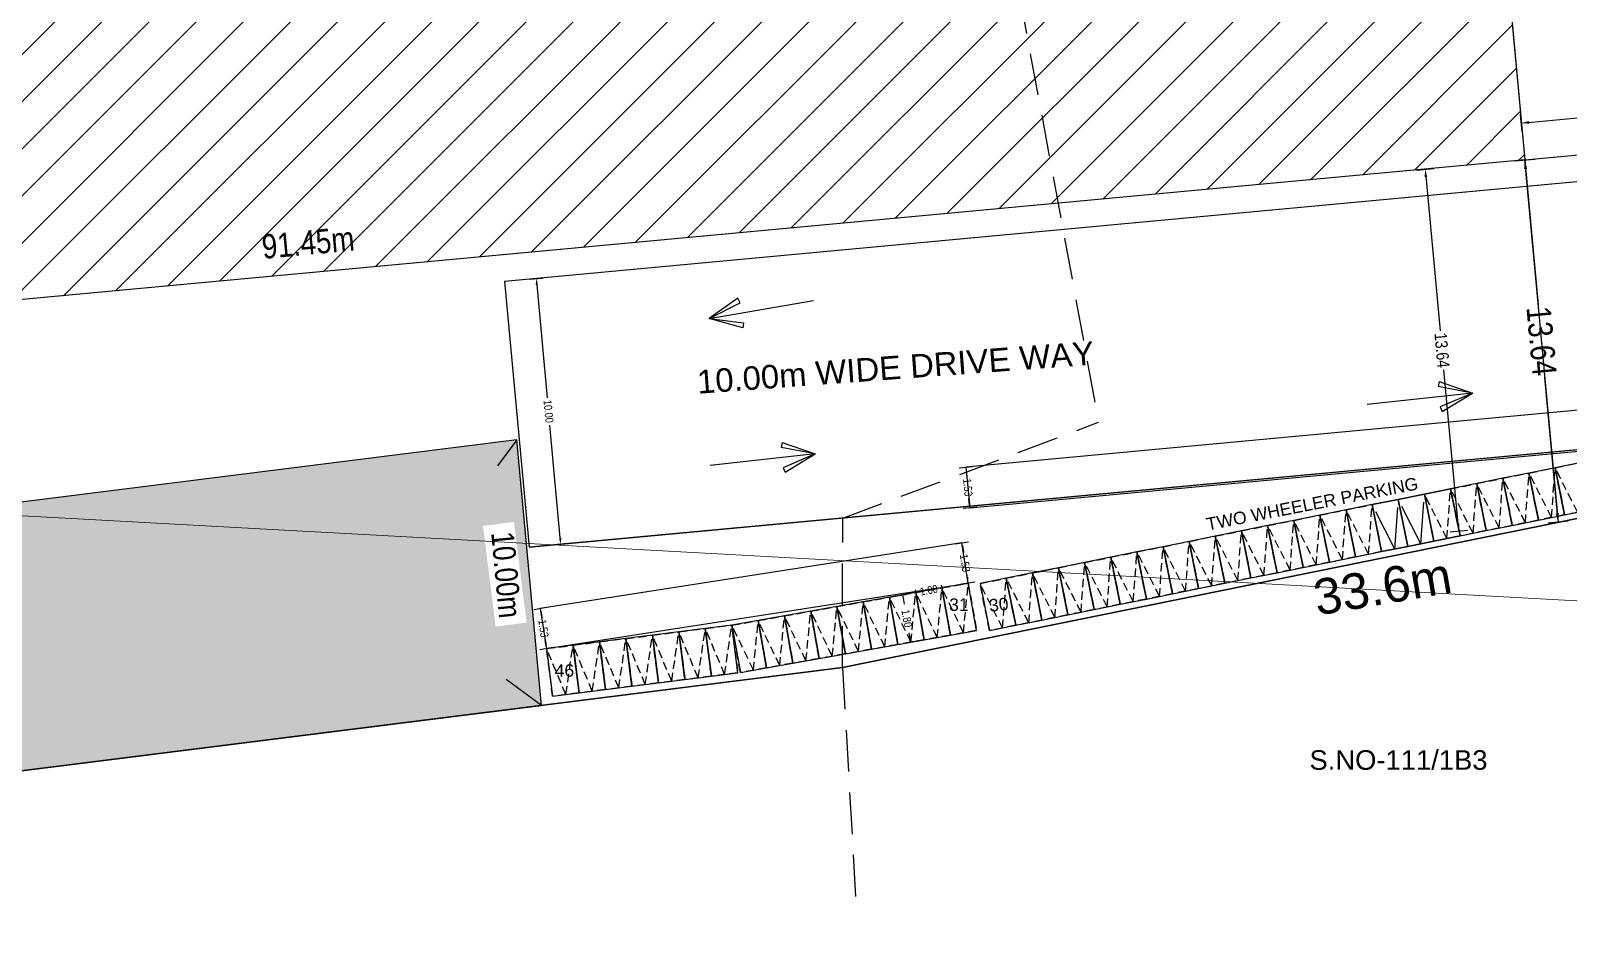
# Model space of a CAD drawing. Header units: metres. Extents: x 3177 to 3482, y -851 to -750.
# Drawn here: x 3314.6 to 3372.3, y -817.5 to -783.7 of the extents above; entities that cross this region are included whole.
import ezdxf

# ---------------------------------------------------------------- set-up
doc = ezdxf.new("R2010")
doc.units = ezdxf.units.M
doc.header["$LTSCALE"] = 1.25
doc.header["$MEASUREMENT"] = 0
for name, pattern in [('AUDIT_I_220520063047-5', [0]), ('CENTER', [2, 1.25, -0.25, 0.25, -0.25]), ('HIDDEN', [0.375, 0.25, -0.125])]:
    doc.linetypes.add(name, pattern=pattern)
doc.layers.get('Defpoints').update_dxf_attribs({"linetype": 'AUDIT_I_220520063047-5'})
doc.layers.add('AS_AT_SITE', color=7, linetype='Continuous', lineweight=25)
doc.layers.add('NOTIFIED_ROAD', color=1, linetype='Continuous', lineweight=13)
for name, color, linetype in [('BLK_1_LVL_0_BLDG_FOOT_PRINT', 1, 'Continuous'), ('BLK_1_LVL_0_FRONT_SETBACK', 2, 'Continuous'), ('BLK_1_LVL_0_SIDE_SETBACK2', 102, 'Continuous'), ('DISTANCE_BLK', 238, 'Continuous'), ('FMB_OR_PLR', 70, 'CENTER'), ('OSR_PLAN', 7, 'Continuous'), ('PLOT_AREA_M2', 1, 'Continuous'), ('PLOT_BOUNDARY', 70, 'Continuous'), ('SUPER_IMPOSED', 5, 'CENTER'), ('TWO_WHEELER_DRIVE_WAY', 161, 'Continuous')]:
    doc.layers.add(name, color=color, linetype=linetype)
doc.layers.add('DRIVE_WAY', color=255, linetype='Continuous', plot=False)
doc.layers.add('TWO_WHEELER_PARKING', color=2, linetype='Continuous', plot=False)
doc.styles.add('CODE', font='arial.ttf', dxfattribs={"height": 9})
doc.styles.add('ROOM TEXT 10.5', font='swissc.ttf')
doc.dimstyles.new('BUILDING INER', dxfattribs={"dimtxt": 1.2, "dimasz": 0.3, "dimexe": 0.18, "dimexo": 0.0625, "dimgap": 0.09, "dimtad": 0, "dimzin": 0, "dimdsep": 46, "dimtxsty": 'ROOM TEXT 10.5', "dimblk": 'A1', "dimcen": 0.09, "dimse1": 1, "dimse2": 1, "dimsd1": 1, "dimsd2": 1, "dimazin": 0, "dimtfac": 1, "dimtofl": 0, "dimtmove": 0, "dimatfit": 3, "dimfxl": 0, "dimtolj": 1, "dimtzin": 0, "dimarcsym": 0})
doc.dimstyles.new('BUILDING OUTER', dxfattribs={"dimtxt": 0.3, "dimasz": 0.1, "dimexe": 0.18, "dimexo": 0.0625, "dimgap": 0.09, "dimtad": 0, "dimzin": 0, "dimdsep": 46, "dimtxsty": 'ROOM TEXT 10.5', "dimblk": 'A1', "dimcen": 0.09, "dimse1": 1, "dimse2": 1, "dimazin": 0, "dimtfac": 1, "dimtofl": 0, "dimtmove": 0, "dimatfit": 3, "dimfxl": 0, "dimtolj": 1, "dimtzin": 0, "dimarcsym": 0})
doc.dimstyles.new('BUILDING SETBACK', dxfattribs={"dimtxt": 0.91, "dimasz": 0.15, "dimexe": 0.18, "dimexo": 0.0625, "dimgap": 0.09, "dimtad": 0, "dimzin": 0, "dimdsep": 46, "dimtxsty": 'ROOM TEXT 10.5', "dimblk": 'A1', "dimcen": 0.09, "dimse1": 1, "dimse2": 1, "dimazin": 0, "dimtfac": 1, "dimtofl": 0, "dimtmove": 0, "dimatfit": 3, "dimfxl": 0, "dimtolj": 1, "dimtzin": 0, "dimarcsym": 0})
doc.dimstyles.new('plan outer', dxfattribs={"dimtxt": 0.46, "dimasz": 0.13, "dimexe": 0.18, "dimexo": 0.0625, "dimgap": 0.09, "dimtad": 0, "dimzin": 0, "dimdsep": 46, "dimtxsty": 'ROOM TEXT 10.5', "dimblk": 'A1', "dimcen": 0.09, "dimse1": 1, "dimse2": 1, "dimazin": 0, "dimtfac": 1, "dimtofl": 0, "dimtmove": 0, "dimatfit": 3, "dimfxl": 0, "dimtolj": 1, "dimtzin": 0, "dimarcsym": 0})

# ---------------------------------------------------------------- blocks, each defined once
blk = doc.blocks.new('*D18')
at = {"layer": 'Defpoints', "color": 0, "linetype": 'ByBlock', "lineweight": -2, "ltscale": 25}
for p in [(3368.672, -767.236), (3369.559, -788.596), (3370.648, -788.495)]:
    blk.add_point(p, dxfattribs=at)
at = {"color": 0, "linetype": 'ByBlock', "lineweight": -2, "ltscale": 25, "insert": (3368.571, -777.967), "char_height": 0.91, "attachment_point": 5, "rotation": 275.30901, "style": 'ROOM TEXT 10.5'}
blk.add_mtext('\\A1;21.35m', dxfattribs=at)
blk = doc.blocks.new('A1')
at = {"color": 8, "lineweight": -2}
blk.add_line((0, 2.52), (0, -2.52), dxfattribs=at)
blk.add_solid([(-2.27, 0.38), (-2.27, -0.38), (0, 0)], dxfattribs=at)
blk = doc.blocks.new('*D19')
at = {"layer": 'Defpoints', "color": 0, "linetype": 'ByBlock', "lineweight": -2, "ltscale": 25}
for p in [(3370.648, -788.495), (3279.484, -795.83), (3279.589, -796.956)]:
    blk.add_point(p, dxfattribs=at)
at = {"color": 0, "linetype": 'ByBlock', "lineweight": -2, "ltscale": 25, "insert": (3325.014, -791.599), "char_height": 0.91, "attachment_point": 5, "rotation": 5.30901, "style": 'ROOM TEXT 10.5'}
blk.add_mtext('\\A1;91.45m', dxfattribs=at)
blk = doc.blocks.new('*D29')
at = {"color": 0, "linetype": 'HIDDEN', "lineweight": -2}
for p, q in [((3347.76, -804.723), (3347.717, -804.731)), ((3348.829, -804.533), (3348.871, -804.525))]:
    blk.add_line(p, q, dxfattribs=at)
at = {"layer": 'Defpoints', "color": 0, "linetype": 'HIDDEN', "lineweight": -2}
for p in [(3347.802, -804.716), (3347.802, -804.716), (3348.787, -804.54)]:
    blk.add_point(p, dxfattribs=at)
at = {"color": 0, "linetype": 'HIDDEN', "lineweight": -2, "xscale": 0.043, "yscale": 0.043, "zscale": 0.043}
for p, rotation in [((3348.787, -804.54), 190.0930803417839), ((3347.802, -804.716), 10.09308034178388)]:
    blk.add_blockref('A1', p, dxfattribs=dict(at, rotation=rotation))
at = {"color": 0, "linetype": 'HIDDEN', "lineweight": -2, "insert": (3348.294, -804.628), "char_height": 0.3, "attachment_point": 5, "rotation": 10.09308, "style": 'ROOM TEXT 10.5'}
blk.add_mtext('\\A1;1.00', dxfattribs=at)
blk = doc.blocks.new('*D30')
at = {"color": 0, "linetype": 'HIDDEN', "lineweight": -2}
for p, q in [((3347.317, -804.846), (3347.395, -805.282)), ((3347.618, -806.533), (3347.54, -806.097))]:
    blk.add_line(p, q, dxfattribs=at)
at = {"layer": 'Defpoints', "color": 0, "linetype": 'HIDDEN', "lineweight": -2}
for p in [(3347.31, -804.803), (3347.625, -806.575), (3347.625, -806.575)]:
    blk.add_point(p, dxfattribs=at)
at = {"color": 0, "linetype": 'HIDDEN', "lineweight": -2, "xscale": 0.043, "yscale": 0.043, "zscale": 0.043}
for p, rotation in [((3347.31, -804.803), 100.0930803417182), ((3347.625, -806.575), 280.0930803417182)]:
    blk.add_blockref('A1', p, dxfattribs=dict(at, rotation=rotation))
at = {"color": 0, "linetype": 'HIDDEN', "lineweight": -2, "insert": (3347.468, -805.689), "char_height": 0.3, "attachment_point": 5, "rotation": 280.09308, "style": 'ROOM TEXT 10.5'}
blk.add_mtext('\\A1;1.80', dxfattribs=at)
blk = doc.blocks.new('*D32')
at = {"layer": 'Defpoints', "color": 0, "linetype": 'ByBlock', "lineweight": -2, "ltscale": 25}
for p in [(3332.845, -798.992), (3332.909, -809.029), (3333.771, -808.949)]:
    blk.add_point(p, dxfattribs=at)
at = {"color": 0, "linetype": 'ByBlock', "lineweight": -2, "ltscale": 25, "insert": (3332.446, -804.05), "char_height": 0.85, "attachment_point": 5, "rotation": 275.30901, "style": 'ROOM TEXT 10.5'}
blk.add_mtext('\\A1;10.00m', dxfattribs=at)
blk = doc.blocks.new('*D33')
at = {"layer": 'Defpoints', "color": 0, "linetype": 'ByBlock', "lineweight": -2, "ltscale": 25}
for p in [(3332.845, -798.992), (3265.704, -807.426), (3265.802, -808.212)]:
    blk.add_point(p, dxfattribs=at)
at = {"color": 0, "linetype": 'ByBlock', "lineweight": -2, "ltscale": 25, "insert": (3299.373, -803.995), "char_height": 0.85, "attachment_point": 5, "rotation": 7.1603, "style": 'ROOM TEXT 10.5'}
blk.add_mtext('\\A1;67.67m', dxfattribs=at)
blk = doc.blocks.new('*D35')
at = {"layer": 'Defpoints', "color": 0, "linetype": 'ByBlock', "lineweight": -2, "ltscale": 25}
for p in [(3333.647, -807.969), (3333.771, -808.949), (3265.819, -817.491)]:
    blk.add_point(p, dxfattribs=at)
at = {"color": 0, "linetype": 'ByBlock', "lineweight": -2, "ltscale": 25, "insert": (3299.671, -812.24), "char_height": 0.85, "attachment_point": 5, "rotation": 7.16474, "style": 'ROOM TEXT 10.5'}
blk.add_mtext('\\A1;68.49m', dxfattribs=at)
blk = doc.blocks.new('*D38')
at = {"color": 0, "linetype": 'ByBlock', "lineweight": -2, "ltscale": 25}
for p, q in [((3370.661, -788.644), (3371.148, -793.918)), ((3371.886, -801.929), (3371.4, -796.655))]:
    blk.add_line(p, q, dxfattribs=at)
at = {"layer": 'Defpoints', "color": 0, "linetype": 'ByBlock', "lineweight": -2, "ltscale": 25}
for p in [(3370.648, -788.495), (3370.648, -788.495), (3371.9, -802.078)]:
    blk.add_point(p, dxfattribs=at)
at = {"color": 0, "linetype": 'ByBlock', "lineweight": -2, "ltscale": 25, "xscale": 0.15, "yscale": 0.15, "zscale": 0.15}
for p, rotation in [((3370.648, -788.495), 95.2670086245213), ((3371.9, -802.078), 275.2670086245213)]:
    blk.add_blockref('A1', p, dxfattribs=dict(at, rotation=rotation))
at = {"color": 0, "linetype": 'ByBlock', "lineweight": -2, "ltscale": 25, "insert": (3371.274, -795.286), "char_height": 0.91, "attachment_point": 5, "rotation": 275.26701, "style": 'ROOM TEXT 10.5'}
blk.add_mtext('\\A1;13.64', dxfattribs=at)
blk = doc.blocks.new('*D62')
at = {"layer": 'BLK_1_LVL_0_FRONT_SETBACK', "color": 0, "lineweight": -2, "ltscale": 400}
for p, q in [((3366.924, -788.971), (3367.475, -794.897)), ((3368.162, -802.294), (3367.611, -796.369))]:
    blk.add_line(p, q, dxfattribs=at)
at = {"layer": 'Defpoints', "color": 0, "lineweight": -2, "ltscale": 400}
for p in [(3370.648, -788.495), (3371.91, -802.076), (3368.174, -802.423)]:
    blk.add_point(p, dxfattribs=at)
at = {"layer": 'BLK_1_LVL_0_FRONT_SETBACK', "color": 0, "lineweight": -2, "ltscale": 400, "xscale": 0.13, "yscale": 0.13, "zscale": 0.13}
for p, rotation in [((3366.912, -788.842), 95.30900596978957), ((3368.174, -802.423), 275.3090059697897)]:
    blk.add_blockref('A1', p, dxfattribs=dict(at, rotation=rotation))
at = {"layer": 'BLK_1_LVL_0_FRONT_SETBACK', "color": 0, "ltscale": 400, "insert": (3367.543, -795.633), "char_height": 0.46, "attachment_point": 5, "rotation": 275.30901, "style": 'ROOM TEXT 10.5'}
blk.add_mtext('\\A1;13.64', dxfattribs=at)
blk = doc.blocks.new('*D63')
at = {"layer": 'BLK_1_LVL_0_SIDE_SETBACK2', "color": 0, "lineweight": -2, "ltscale": 400}
for p, q in [((3397.331, -784.622), (3384.063, -785.855)), ((3370.65, -787.101), (3382.571, -785.994))]:
    blk.add_line(p, q, dxfattribs=at)
at = {"layer": 'Defpoints', "color": 0, "lineweight": -2, "ltscale": 400}
for p in [(3397.461, -784.61), (3397.589, -785.991), (3370.648, -788.495)]:
    blk.add_point(p, dxfattribs=at)
at = {"layer": 'BLK_1_LVL_0_SIDE_SETBACK2', "color": 0, "lineweight": -2, "ltscale": 400, "xscale": 0.13, "yscale": 0.13, "zscale": 0.13}
for p, rotation in [((3397.461, -784.61), 5.309005969796255), ((3370.52, -787.113), 185.3090059697962)]:
    blk.add_blockref('A1', p, dxfattribs=dict(at, rotation=rotation))
at = {"layer": 'BLK_1_LVL_0_SIDE_SETBACK2', "color": 0, "ltscale": 400, "insert": (3383.317, -785.924), "char_height": 0.46, "attachment_point": 5, "rotation": 5.30901, "style": 'ROOM TEXT 10.5'}
blk.add_mtext('\\A1;27.06', dxfattribs=at)
blk = doc.blocks.new('*D66')
at = {"layer": 'Defpoints', "color": 0, "linetype": 'ByBlock', "lineweight": -2, "ltscale": 25}
for p in [(3332.38, -793.055), (3333.305, -803.012), (3334.493, -802.902)]:
    blk.add_point(p, dxfattribs=at)
at = {"layer": 'DRIVE_WAY', "color": 0, "lineweight": -2, "ltscale": 25}
for p, q in [((3333.577, -793.044), (3333.983, -797.412)), ((3334.484, -802.802), (3334.078, -798.434))]:
    blk.add_line(p, q, dxfattribs=at)
at = {"layer": 'DRIVE_WAY', "color": 0, "linetype": 'ByBlock', "lineweight": -2, "ltscale": 25, "xscale": 0.1, "yscale": 0.1, "zscale": 0.1}
for p, rotation in [((3333.568, -792.945), 95.30900596978043), ((3334.493, -802.902), 275.3090059697805)]:
    blk.add_blockref('A1', p, dxfattribs=dict(at, rotation=rotation))
at = {"layer": 'DRIVE_WAY', "color": 0, "linetype": 'ByBlock', "lineweight": -2, "ltscale": 25, "insert": (3334.03, -797.923), "char_height": 0.3, "attachment_point": 5, "rotation": 275.30901, "style": 'ROOM TEXT 10.5'}
blk.add_mtext('\\A1;10.00', dxfattribs=at)
blk = doc.blocks.new('*D69')
at = {"layer": 'Defpoints', "color": 0, "linetype": 'ByBlock', "lineweight": -2, "ltscale": 25}
for p in [(3349.686, -800.013), (3350.832, -799.907), (3350.974, -801.43)]:
    blk.add_point(p, dxfattribs=at)
at = {"layer": 'TWO_WHEELER_DRIVE_WAY', "color": 0, "lineweight": -2, "ltscale": 25}
for p, q in [((3349.695, -800.113), (3349.719, -800.364)), ((3349.818, -801.437), (3349.795, -801.187))]:
    blk.add_line(p, q, dxfattribs=at)
at = {"layer": 'TWO_WHEELER_DRIVE_WAY', "color": 0, "linetype": 'ByBlock', "lineweight": -2, "ltscale": 25, "xscale": 0.1, "yscale": 0.1, "zscale": 0.1}
for p, rotation in [((3349.686, -800.013), 95.3090059750463), ((3349.828, -801.537), 275.3090059750463)]:
    blk.add_blockref('A1', p, dxfattribs=dict(at, rotation=rotation))
at = {"layer": 'TWO_WHEELER_DRIVE_WAY', "color": 0, "linetype": 'ByBlock', "lineweight": -2, "ltscale": 25, "insert": (3349.757, -800.775), "char_height": 0.3, "attachment_point": 5, "rotation": 275.30901, "style": 'ROOM TEXT 10.5'}
blk.add_mtext('\\A1;1.53', dxfattribs=at)
blk = doc.blocks.new('*D71')
at = {"layer": 'Defpoints', "color": 0, "linetype": 'ByBlock', "lineweight": -2, "ltscale": 25}
for p in [(3349.536, -802.853), (3349.536, -802.853), (3349.771, -804.365)]:
    blk.add_point(p, dxfattribs=at)
at = {"layer": 'TWO_WHEELER_DRIVE_WAY', "color": 0, "lineweight": -2, "ltscale": 25}
for p, q in [((3349.552, -802.952), (3349.59, -803.201)), ((3349.756, -804.266), (3349.717, -804.018))]:
    blk.add_line(p, q, dxfattribs=at)
at = {"layer": 'TWO_WHEELER_DRIVE_WAY', "color": 0, "linetype": 'ByBlock', "lineweight": -2, "ltscale": 25, "xscale": 0.1, "yscale": 0.1, "zscale": 0.1}
for p, rotation in [((3349.536, -802.853), 98.82334914920283), ((3349.771, -804.365), 278.8233491492028)]:
    blk.add_blockref('A1', p, dxfattribs=dict(at, rotation=rotation))
at = {"layer": 'TWO_WHEELER_DRIVE_WAY', "color": 0, "linetype": 'ByBlock', "lineweight": -2, "ltscale": 25, "insert": (3349.654, -803.609), "char_height": 0.3, "attachment_point": 5, "rotation": 278.82335, "style": 'ROOM TEXT 10.5'}
blk.add_mtext('\\A1;1.53', dxfattribs=at)
blk = doc.blocks.new('*D72')
at = {"layer": 'Defpoints', "color": 0, "linetype": 'ByBlock', "lineweight": -2, "ltscale": 25}
for p in [(3333.723, -805.308), (3333.723, -805.308), (3333.957, -806.82)]:
    blk.add_point(p, dxfattribs=at)
at = {"layer": 'TWO_WHEELER_DRIVE_WAY', "color": 0, "lineweight": -2, "ltscale": 25}
for p, q in [((3333.738, -805.407), (3333.777, -805.656)), ((3333.942, -806.721), (3333.903, -806.472))]:
    blk.add_line(p, q, dxfattribs=at)
at = {"layer": 'TWO_WHEELER_DRIVE_WAY', "color": 0, "linetype": 'ByBlock', "lineweight": -2, "ltscale": 25, "xscale": 0.1, "yscale": 0.1, "zscale": 0.1}
for p, rotation in [((3333.723, -805.308), 98.82334914922029), ((3333.957, -806.82), 278.8233491492203)]:
    blk.add_blockref('A1', p, dxfattribs=dict(at, rotation=rotation))
at = {"layer": 'TWO_WHEELER_DRIVE_WAY', "color": 0, "linetype": 'ByBlock', "lineweight": -2, "ltscale": 25, "insert": (3333.84, -806.064), "char_height": 0.3, "attachment_point": 5, "rotation": 278.82335, "style": 'ROOM TEXT 10.5'}
blk.add_mtext('\\A1;1.53', dxfattribs=at)

msp = doc.modelspace()

# ---------------------------------------------------------------- hatches: boundary and pattern name
at = {"linetype": 'ByBlock', "lineweight": -2, "ltscale": 25}
h = msp.add_hatch(dxfattribs=at)
h.set_pattern_fill('ANSI31', color=8, scale=10)
h.set_pattern_definition([(45, (-9522.4406, -4854.9066), (-0.88388348, 0.88388348), [])])
h.paths.add_polyline_path([(3358.26047, -768.20377), (3277.61456, -775.69785), (3279.58902, -796.95635), (3362.17276, -789.2822)])
h.paths.add_polyline_path([(3368.67225, -767.23625), (3358.26047, -768.20377), (3362.17276, -789.2822), (3370.64771, -788.49466)])
h.paths.add_polyline_path([(3318.97798, -784.00279), (3328.46201, -784.00279), (3328.46201, -781.94666), (3318.97798, -781.94666)], flags=24)
h.paths.add_polyline_path([(3320.09029, -781.86539), (3327.62184, -781.86539), (3327.62184, -780.22201), (3320.09029, -780.22201)], flags=24)
h.paths.add_polyline_path([(3367.06463, -775.41808), (3367.56139, -780.76388), (3370.0636, -780.53136), (3369.56683, -775.18556)], flags=24)
h = msp.add_hatch(dxfattribs=at)
h.set_pattern_fill('GRASS', color=8)
h.set_pattern_definition([(90, (-9524.5552, -4572.9137), (-0.70710678, 0.70710678), [0.1875, -1.22671356]), (45, (-9524.5552, -4572.9137), (-0.70710678, 0.70710678), [0.1875, -0.8125]), (135, (-9524.5552, -4572.9137), (-0.70710678, -0.70710678), [0.1875, -0.8125])])
h.paths.add_polyline_path([(3332.84533, -798.99177), (3265.70352, -807.42649), (3265.81878, -817.4907), (3333.7706, -808.94887)])
h.paths.add_polyline_path([(3279.60089, -804.73781), (3279.99607, -807.88153), (3281.88687, -807.64385), (3281.49169, -804.50013)], flags=17)
h.paths.add_polyline_path([(3331.5737, -802.21835), (3332.04801, -805.99158), (3333.20896, -805.84224), (3332.73465, -802.06901)], flags=16)
h.paths.add_polyline_path([(3297.5899, -805.32243), (3301.4967, -804.8731), (3301.27469, -803.10696), (3297.36789, -803.55629)], flags=16)
h.paths.add_polyline_path([(3265.90486, -810.54515), (3265.9484, -814.34782), (3267.72832, -814.32744), (3267.68477, -810.52477)], flags=16)
h.paths.add_polyline_path([(3298.06725, -813.42521), (3301.52802, -813.06132), (3301.30601, -811.29519), (3297.84524, -811.65908)], flags=16)
h.paths.add_polyline_path([(3298.35775, -807.86893), (3301.40978, -807.80759), (3301.40978, -806.66635), (3298.35775, -806.72769)], flags=16)
h.paths.add_polyline_path([(3296.93101, -809.68116), (3302.77891, -809.63968), (3302.77891, -808.21181), (3296.93101, -808.25329)], flags=16)
h.paths.add_polyline_path([(3272.82154, -816.40108), (3274.84574, -816.2369), (3274.78155, -815.44543), (3272.75735, -815.60961)], flags=16)
h.paths.add_polyline_path([(3301.45313, -812.88372), (3303.47733, -812.71954), (3303.41314, -811.92808), (3301.38893, -812.09225)], flags=16)

# ---------------------------------------------------------------- linework, layer by layer
at = {"color": 0, "linetype": 'HIDDEN', "lineweight": -2, "ltscale": 5}
for p, q in [((3348.67965, -766.08115), (3354.6653, -798.33037)), ((3345.0653, -801.93037), (3354.6653, -798.33037)), ((3345.05511, -807.53036), (3345.0653, -801.93037)), ((3345.05511, -807.53036), (3345.573, -816.51547))]:
    msp.add_line(p, q, dxfattribs=at)
at = {"color": 0, "linetype": 'ByBlock', "lineweight": -2, "ltscale": 25}
for p, q in [((3368.67225, -767.23625), (3370.64771, -788.49466)), ((3370.64771, -788.49466), (3279.58902, -796.95635)), ((3370.64771, -788.49466), (3370.74023, -789.49037)), ((3376.10455, -788.99189), (3332.37977, -793.05504)), ((3332.37977, -793.05504), (3333.30504, -803.01215)), ((3341.13486, -793.68366), (3340.05117, -794.43845)), ((3340.05117, -794.43845), (3343.96618, -793.77034)), ((3340.05117, -794.43845), (3341.21895, -793.85074)), ((3341.21895, -793.85074), (3341.13486, -793.68366)), ((3340.05117, -794.43845), (3341.34777, -794.60561)), ((3341.32385, -794.79112), (3340.05117, -794.43845)), ((3341.34777, -794.60561), (3341.32385, -794.79112)), ((3367.43139, -796.80648), (3367.39639, -796.99022)), ((3367.43139, -796.80648), (3368.68064, -797.23482)), ((3368.68064, -797.23482), (3364.73261, -797.66699)), ((3368.68064, -797.23482), (3367.39639, -796.99022)), ((3368.68064, -797.23482), (3367.47972, -797.75146)), ((3367.55364, -797.92328), (3368.68064, -797.23482)), ((3367.47972, -797.75146), (3367.55364, -797.92328)), ((3380.32587, -798.6427), (3333.30504, -803.01215)), ((3332.84533, -798.99177), (3332.11637, -799.96181)), ((3342.78824, -799.08975), (3342.75324, -799.27349)), ((3342.78824, -799.08975), (3344.03749, -799.51809)), ((3344.03749, -799.51809), (3340.08946, -799.95026)), ((3344.03749, -799.51809), (3342.75324, -799.27349)), ((3344.03749, -799.51809), (3342.83657, -800.03473)), ((3342.91049, -800.20655), (3344.03749, -799.51809)), ((3342.83657, -800.03473), (3342.91049, -800.20655)), ((3378.36924, -800.76446), (3345.05511, -807.53036)), ((3345.05511, -807.53036), (3265.81878, -817.4907)), ((3333.7706, -808.94887), (3332.43644, -807.98129))]:
    msp.add_line(p, q, dxfattribs=at)
at = {"color": 8, "linetype": 'HIDDEN', "lineweight": -2}
for p, q in [((3370.66972, -802.09781), (3370.8048, -800.23454)), ((3371.65007, -801.90053), (3370.8048, -800.23454)), ((3371.65007, -801.90053), (3371.78515, -800.03727)), ((3372.63042, -801.70326), (3371.78515, -800.03727)), ((3367.72868, -802.68963), (3367.86375, -800.82637)), ((3368.70902, -802.49236), (3367.86375, -800.82637)), ((3368.70902, -802.49236), (3368.8441, -800.62909)), ((3369.68937, -802.29508), (3368.8441, -800.62909)), ((3369.68937, -802.29508), (3369.82445, -800.43182)), ((3370.66972, -802.09781), (3369.82445, -800.43182)), ((3364.78763, -803.28146), (3364.92271, -801.41819)), ((3367.72868, -802.68963), (3366.88341, -801.02364)), ((3361.84659, -803.87328), (3361.98167, -802.01002)), ((3362.82693, -803.67601), (3361.98167, -802.01002)), ((3362.82693, -803.67601), (3362.96201, -801.81274)), ((3363.80728, -803.47873), (3362.96201, -801.81274)), ((3363.80728, -803.47873), (3363.94236, -801.61547)), ((3364.78763, -803.28146), (3363.94236, -801.61547)), ((3358.90554, -804.46511), (3359.04062, -802.60184)), ((3359.88589, -804.26783), (3359.04062, -802.60184)), ((3359.88589, -804.26783), (3360.02097, -802.40457)), ((3360.86624, -804.07056), (3360.02097, -802.40457)), ((3360.86624, -804.07056), (3361.00132, -802.20729)), ((3361.84659, -803.87328), (3361.00132, -802.20729)), ((3355.9645, -805.05693), (3356.09958, -803.19367)), ((3356.94485, -804.85966), (3356.09958, -803.19367)), ((3356.94485, -804.85966), (3357.07992, -802.99639)), ((3357.92519, -804.66238), (3357.07992, -802.99639)), ((3357.92519, -804.66238), (3358.06027, -802.79912)), ((3358.90554, -804.46511), (3358.06027, -802.79912)), ((3353.02345, -805.64876), (3353.15853, -803.78549)), ((3354.0038, -805.45148), (3353.15853, -803.78549)), ((3354.0038, -805.45148), (3354.13888, -803.58822)), ((3354.98415, -805.25421), (3354.13888, -803.58822)), ((3354.98415, -805.25421), (3355.11923, -803.39094)), ((3355.9645, -805.05693), (3355.11923, -803.39094)), ((3349.59434, -806.225), (3349.77116, -804.36523)), ((3351.06276, -806.04331), (3350.21749, -804.37732)), ((3351.06276, -806.04331), (3351.19784, -804.18004)), ((3352.0431, -805.84603), (3351.19784, -804.18004)), ((3352.0431, -805.84603), (3352.17818, -803.98277)), ((3353.02345, -805.64876), (3352.17818, -803.98277)), ((3346.64077, -806.75074), (3346.81758, -804.89097)), ((3347.62529, -806.57549), (3346.81758, -804.89097)), ((3347.62529, -806.57549), (3347.80211, -804.71572)), ((3348.60982, -806.40024), (3347.80211, -804.71572)), ((3348.60982, -806.40024), (3348.78663, -804.54048)), ((3349.59434, -806.225), (3348.78663, -804.54048)), ((3342.70267, -807.45173), (3342.87949, -805.59196)), ((3343.68719, -807.27648), (3342.87949, -805.59196)), ((3343.68719, -807.27648), (3343.86401, -805.41672)), ((3344.67172, -807.10124), (3343.86401, -805.41672)), ((3344.67172, -807.10124), (3344.84854, -805.24147)), ((3345.65624, -806.92599), (3344.84854, -805.24147)), ((3345.65624, -806.92599), (3345.83306, -805.06622)), ((3346.64077, -806.75074), (3345.83306, -805.06622)), ((3339.6438, -807.9133), (3339.91075, -806.06432)), ((3340.63567, -807.78609), (3339.91075, -806.06432)), ((3340.63567, -807.78609), (3340.90263, -805.93711)), ((3341.71815, -807.62698), (3340.91044, -805.94246)), ((3341.71815, -807.62698), (3341.89496, -805.76721)), ((3342.70267, -807.45173), (3341.89496, -805.76721)), ((3334.68221, -808.54171), (3334.94916, -806.69273)), ((3335.67408, -808.4145), (3334.94916, -806.69273)), ((3335.67408, -808.4145), (3335.94104, -806.56552)), ((3336.66596, -808.28729), (3335.94104, -806.56552)), ((3336.66596, -808.28729), (3336.93291, -806.4383)), ((3337.66005, -808.16773), (3336.93513, -806.44596)), ((3337.66005, -808.16773), (3337.927, -806.31875)), ((3338.65192, -808.04052), (3337.927, -806.31875)), ((3338.65192, -808.04052), (3338.91888, -806.19153)), ((3339.6438, -807.9133), (3338.91888, -806.19153)), ((3334.68221, -808.54171), (3333.95729, -806.81994))]:
    msp.add_line(p, q, dxfattribs=at)
at = {"color": 8, "linetype": 'HIDDEN', "lineweight": -2, "ltscale": 5}
for p, q in [((3365.76798, -803.08418), (3364.92271, -801.41819)), ((3365.76798, -803.08418), (3365.90306, -801.22092)), ((3366.74833, -802.88691), (3365.90306, -801.22092)), ((3366.74833, -802.88691), (3366.88341, -801.02364))]:
    msp.add_line(p, q, dxfattribs=at)
at = {"color": 7, "linetype": 'ByBlock', "lineweight": -2, "ltscale": 25}
msp.add_lwpolyline([(3332.84533, -798.99177), (3265.70352, -807.42649), (3265.81878, -817.4907), (3333.7706, -808.94887)], close=True, dxfattribs=at)
at = {"color": 8, "linetype": 'HIDDEN', "lineweight": -2}
for points in [[(3371.78515, -800.03727), (3372.7655, -799.83999), (3373.12059, -801.60462), (3372.14024, -801.80189)], [(3369.82445, -800.43182), (3370.8048, -800.23454), (3371.15989, -801.99917), (3370.17955, -802.19644)], [(3370.8048, -800.23454), (3371.78515, -800.03727), (3372.14024, -801.80189), (3371.15989, -801.99917)], [(3367.86375, -800.82637), (3368.8441, -800.62909), (3369.1992, -802.39372), (3368.21885, -802.59099)], [(3368.8441, -800.62909), (3369.82445, -800.43182), (3370.17955, -802.19644), (3369.1992, -802.39372)], [(3363.94236, -801.61547), (3364.92271, -801.41819), (3365.2778, -803.18282), (3364.29746, -803.38009)], [(3361.00132, -802.20729), (3361.98167, -802.01002), (3362.33676, -803.77464), (3361.35641, -803.97192)], [(3361.98167, -802.01002), (3362.96201, -801.81274), (3363.31711, -803.57737), (3362.33676, -803.77464)], [(3362.96201, -801.81274), (3363.94236, -801.61547), (3364.29746, -803.38009), (3363.31711, -803.57737)], [(3358.06027, -802.79912), (3359.04062, -802.60184), (3359.39572, -804.36647), (3358.41537, -804.56375)], [(3359.04062, -802.60184), (3360.02097, -802.40457), (3360.37606, -804.16919), (3359.39572, -804.36647)], [(3360.02097, -802.40457), (3361.00132, -802.20729), (3361.35641, -803.97192), (3360.37606, -804.16919)], [(3355.11923, -803.39094), (3356.09958, -803.19367), (3356.45467, -804.9583), (3355.47432, -805.15557)], [(3356.09958, -803.19367), (3357.07992, -802.99639), (3357.43502, -804.76102), (3356.45467, -804.9583)], [(3357.07992, -802.99639), (3358.06027, -802.79912), (3358.41537, -804.56375), (3357.43502, -804.76102)], [(3352.17818, -803.98277), (3353.15853, -803.78549), (3353.51363, -805.55012), (3352.53328, -805.7474)], [(3353.15853, -803.78549), (3354.13888, -803.58822), (3354.49397, -805.35285), (3353.51363, -805.55012)], [(3354.13888, -803.58822), (3355.11923, -803.39094), (3355.47432, -805.15557), (3354.49397, -805.35285)], [(3348.78663, -804.54048), (3349.77116, -804.36523), (3350.0866, -806.13737), (3349.10208, -806.31262)], [(3350.21749, -804.37732), (3351.19784, -804.18004), (3351.55293, -805.94467), (3350.57258, -806.14195)], [(3351.19784, -804.18004), (3352.17818, -803.98277), (3352.53328, -805.7474), (3351.55293, -805.94467)], [(3345.83306, -805.06622), (3346.81758, -804.89097), (3347.13303, -806.66312), (3346.14851, -806.83836)], [(3346.81758, -804.89097), (3347.80211, -804.71572), (3348.11755, -806.48787), (3347.13303, -806.66312)], [(3347.80211, -804.71572), (3348.78663, -804.54048), (3349.10208, -806.31262), (3348.11755, -806.48787)], [(3341.89496, -805.76721), (3342.87949, -805.59196), (3343.19493, -807.36411), (3342.21041, -807.53935)], [(3342.87949, -805.59196), (3343.86401, -805.41672), (3344.17946, -807.18886), (3343.19493, -807.36411)], [(3343.86401, -805.41672), (3344.84854, -805.24147), (3345.16398, -807.01361), (3344.17946, -807.18886)], [(3344.84854, -805.24147), (3345.83306, -805.06622), (3346.14851, -806.83836), (3345.16398, -807.01361)], [(3338.91888, -806.19153), (3339.91075, -806.06432), (3340.13974, -807.8497), (3339.14786, -807.97691)], [(3339.91075, -806.06432), (3340.90263, -805.93711), (3341.13161, -807.72248), (3340.13974, -807.8497)], [(3340.91044, -805.94246), (3341.89496, -805.76721), (3342.21041, -807.53935), (3341.22588, -807.7146)], [(3333.95729, -806.81994), (3334.94916, -806.69273), (3335.17815, -808.47811), (3334.18627, -808.60532)], [(3334.94916, -806.69273), (3335.94104, -806.56552), (3336.17002, -808.35089), (3335.17815, -808.47811)], [(3335.94104, -806.56552), (3336.93291, -806.4383), (3337.1619, -808.22368), (3336.17002, -808.35089)], [(3336.93513, -806.44596), (3337.927, -806.31875), (3338.15599, -808.10412), (3337.16411, -808.23134)], [(3337.927, -806.31875), (3338.91888, -806.19153), (3339.14786, -807.97691), (3338.15599, -808.10412)]]:
    msp.add_lwpolyline(points, close=True, dxfattribs=at)
at = {"color": 8, "linetype": 'HIDDEN', "lineweight": -2, "ltscale": 50}
for points in [[(3366.88341, -801.02364), (3367.86375, -800.82637), (3368.21885, -802.59099), (3367.2385, -802.78827)], [(3364.92271, -801.41819), (3365.90306, -801.22092), (3366.25815, -802.98554), (3365.2778, -803.18282)], [(3365.90306, -801.22092), (3366.88341, -801.02364), (3367.2385, -802.78827), (3366.25815, -802.98554)]]:
    msp.add_lwpolyline(points, close=True, dxfattribs=at)
at = {"layer": 'AS_AT_SITE', "ltscale": 400}
msp.add_lwpolyline([(3265.81878, -817.4907), (3345.05511, -807.53036), (3378.36924, -800.76446), (3378.36924, -800.76446), (3397.64426, -801.81981), (3397.64426, -801.81981), (3397.64426, -801.81981), (3397.64426, -801.81981), (3397.49632, -759.49371), (3379.35221, -759.16021), (3348.67965, -766.08115), (3348.16868, -763.32817), (3304.37196, -769.7868), (3265.31875, -773.82752)], close=True, dxfattribs=at)
at = {"layer": 'BLK_1_LVL_0_BLDG_FOOT_PRINT', "color": 1, "ltscale": 400}
msp.add_lwpolyline([(3368.67126, -767.23634), (3370.64671, -788.49475), (3279.58902, -796.95635), (3277.61357, -775.69794)], close=True, dxfattribs=at)
at = {"layer": 'BLK_1_LVL_0_FRONT_SETBACK', "color": 2, "ltscale": 400}
msp.add_lwpolyline([(3371.90979, -802.07634), (3370.64771, -788.49466), (3340.12374, -791.33112), (3279.58902, -796.95635), (3281.31531, -815.54272), (3345.05511, -807.53036)], close=True, dxfattribs=at)
at = {"layer": 'BLK_1_LVL_0_SIDE_SETBACK2', "ltscale": 400, "flags": 128}
msp.add_lwpolyline([(3397.51402, -764.55611), (3368.67324, -767.23616), (3369.93572, -780.82206), (3370.64842, -788.49459), (3397.58894, -785.99113)], close=True, dxfattribs=at)
at = {"layer": 'DISTANCE_BLK', "color": 238, "linetype": 'ByBlock', "lineweight": -2, "ltscale": 25}
msp.add_lwpolyline([(3368.67126, -767.23634), (3370.64671, -788.49475), (3279.58902, -796.95635), (3277.61357, -775.69794)], close=True, dxfattribs=at)
at = {"layer": 'DRIVE_WAY', "color": 255, "linetype": 'ByBlock', "lineweight": -2, "ltscale": 25}
msp.add_lwpolyline([(3387.02715, -790.85279), (3387.02715, -759.35831), (3379.35221, -759.1904), (3378.02715, -759.50688), (3378.02715, -786.88234, -0.38732735), (3376.10455, -788.99189), (3332.37977, -793.05504), (3333.30504, -803.01215), (3380.32587, -798.6427, -0.44162082), (3382.26729, -800.41208), (3382.26729, -800.97789), (3393.23512, -801.5784, -0.37709681), (3391.23806, -799.61887, 0.19265898), (3387.72376, -792.42329, -0.21182984)], format="xyb", close=True, dxfattribs=at)
at = {"layer": 'FMB_OR_PLR', "ltscale": 400}
msp.add_lwpolyline([(3265.81878, -817.4907), (3345.05511, -807.53036), (3378.36924, -800.76446), (3378.36924, -800.76446), (3397.64426, -801.81981), (3397.64426, -801.81981), (3397.64426, -801.81981), (3397.64426, -801.81981), (3397.49632, -759.49371), (3379.35221, -759.16021), (3348.67965, -766.08115), (3348.16868, -763.32817), (3304.37196, -769.7868), (3265.31875, -773.82752)], close=True, dxfattribs=at)
at = {"layer": 'NOTIFIED_ROAD', "color": 1}
msp.add_line((3282.45437, -800.0948), (3482.15526, -811.02879), dxfattribs=at)
at = {"layer": 'OSR_PLAN', "color": 7, "linetype": 'ByBlock', "lineweight": -2, "ltscale": 25}
msp.add_lwpolyline([(3332.84533, -798.99177), (3265.70352, -807.42649), (3265.81878, -817.4907), (3333.7706, -808.94887)], close=True, dxfattribs=at)
at = {"layer": 'PLOT_AREA_M2'}
msp.add_lwpolyline([(3265.81878, -817.4907), (3345.05511, -807.53036), (3378.36924, -800.76446), (3378.36924, -800.76446), (3397.64426, -801.81981), (3397.64426, -801.81981), (3397.64426, -801.81981), (3397.64426, -801.81981), (3397.49632, -759.49371), (3379.35221, -759.16021), (3348.67965, -766.08115), (3348.16868, -763.32817), (3304.37196, -769.7868), (3265.31875, -773.82752)], close=True, dxfattribs=at)
at = {"layer": 'PLOT_BOUNDARY', "ltscale": 400}
msp.add_lwpolyline([(3265.81878, -817.4907), (3345.05511, -807.53036), (3378.36924, -800.76446), (3378.36924, -800.76446), (3397.64426, -801.81981), (3397.64426, -801.81981), (3397.64426, -801.81981), (3397.64426, -801.81981), (3397.49632, -759.49371), (3379.35221, -759.16021), (3348.67965, -766.08115), (3348.16868, -763.32817), (3304.37196, -769.7868), (3265.31875, -773.82752)], close=True, dxfattribs=at)
at = {"layer": 'SUPER_IMPOSED', "ltscale": 400}
msp.add_lwpolyline([(3265.81878, -817.4907), (3345.05511, -807.53036), (3378.36924, -800.76446), (3378.36924, -800.76446), (3397.64426, -801.81981), (3397.64426, -801.81981), (3397.64426, -801.81981), (3397.64426, -801.81981), (3397.49632, -759.49371), (3379.35221, -759.16021), (3348.67965, -766.08115), (3348.16868, -763.32817), (3304.37196, -769.7868), (3265.31875, -773.82752)], close=True, dxfattribs=at)
at = {"layer": 'TWO_WHEELER_DRIVE_WAY', "color": 6, "linetype": 'ByBlock', "lineweight": -2, "ltscale": 25}
for points in [[(3380.86152, -798.65283), (3380.71995, -797.12939), (3349.68618, -800.01372), (3349.82774, -801.53715)], [(3349.77116, -804.36523), (3349.53647, -802.85333), (3333.7226, -805.30805), (3333.95729, -806.81994)]]:
    msp.add_lwpolyline(points, close=True, dxfattribs=at)
at = {"layer": 'TWO_WHEELER_PARKING', "linetype": 'Continuous'}
for points in [[(3371.78515, -800.03727), (3372.14024, -801.80189), (3373.12059, -801.60462), (3372.7655, -799.83999)], [(3369.82445, -800.43182), (3370.17955, -802.19644), (3371.15989, -801.99917), (3370.8048, -800.23454)], [(3370.8048, -800.23454), (3371.15989, -801.99917), (3372.14024, -801.80189), (3371.78515, -800.03727)], [(3366.88341, -801.02364), (3367.2385, -802.78827), (3368.21885, -802.59099), (3367.86375, -800.82637)], [(3367.86375, -800.82637), (3368.21885, -802.59099), (3369.1992, -802.39372), (3368.8441, -800.62909)], [(3368.8441, -800.62909), (3369.1992, -802.39372), (3370.17955, -802.19644), (3369.82445, -800.43182)], [(3363.94236, -801.61547), (3364.29746, -803.38009), (3365.2778, -803.18282), (3364.92271, -801.41819)], [(3364.92271, -801.41819), (3365.2778, -803.18282), (3366.25815, -802.98554), (3365.90306, -801.22092)], [(3365.90306, -801.22092), (3366.25815, -802.98554), (3367.2385, -802.78827), (3366.88341, -801.02364)], [(3361.00132, -802.20729), (3361.35641, -803.97192), (3362.33676, -803.77464), (3361.98167, -802.01002)], [(3361.98167, -802.01002), (3362.33676, -803.77464), (3363.31711, -803.57737), (3362.96201, -801.81274)], [(3362.96201, -801.81274), (3363.31711, -803.57737), (3364.29746, -803.38009), (3363.94236, -801.61547)], [(3358.06027, -802.79912), (3358.41537, -804.56375), (3359.39572, -804.36647), (3359.04062, -802.60184)], [(3359.04062, -802.60184), (3359.39572, -804.36647), (3360.37606, -804.16919), (3360.02097, -802.40457)], [(3360.02097, -802.40457), (3360.37606, -804.16919), (3361.35641, -803.97192), (3361.00132, -802.20729)], [(3355.11923, -803.39094), (3355.47432, -805.15557), (3356.45467, -804.9583), (3356.09958, -803.19367)], [(3356.09958, -803.19367), (3356.45467, -804.9583), (3357.43502, -804.76102), (3357.07992, -802.99639)], [(3357.07992, -802.99639), (3357.43502, -804.76102), (3358.41537, -804.56375), (3358.06027, -802.79912)], [(3352.17818, -803.98277), (3352.53328, -805.7474), (3353.51363, -805.55012), (3353.15853, -803.78549)], [(3353.15853, -803.78549), (3353.51363, -805.55012), (3354.49397, -805.35285), (3354.13888, -803.58822)], [(3354.13888, -803.58822), (3354.49397, -805.35285), (3355.47432, -805.15557), (3355.11923, -803.39094)], [(3348.78663, -804.54048), (3349.10208, -806.31262), (3350.0866, -806.13737), (3349.77116, -804.36523)], [(3350.21749, -804.37732), (3350.57258, -806.14195), (3351.55293, -805.94467), (3351.19784, -804.18004)], [(3351.19784, -804.18004), (3351.55293, -805.94467), (3352.53328, -805.7474), (3352.17818, -803.98277)], [(3345.83306, -805.06622), (3346.14851, -806.83836), (3347.13303, -806.66312), (3346.81758, -804.89097)], [(3346.81758, -804.89097), (3347.13303, -806.66312), (3348.11755, -806.48787), (3347.80211, -804.71572)], [(3347.80211, -804.71572), (3348.11755, -806.48787), (3349.10208, -806.31262), (3348.78663, -804.54048)], [(3341.89496, -805.76721), (3342.21041, -807.53935), (3343.19493, -807.36411), (3342.87949, -805.59196)], [(3342.87949, -805.59196), (3343.19493, -807.36411), (3344.17946, -807.18886), (3343.86401, -805.41672)], [(3343.86401, -805.41672), (3344.17946, -807.18886), (3345.16398, -807.01361), (3344.84854, -805.24147)], [(3344.84854, -805.24147), (3345.16398, -807.01361), (3346.14851, -806.83836), (3345.83306, -805.06622)], [(3338.91888, -806.19153), (3339.14786, -807.97691), (3340.13974, -807.8497), (3339.91075, -806.06432)], [(3339.91075, -806.06432), (3340.13974, -807.8497), (3341.13161, -807.72248), (3340.90263, -805.93711)], [(3340.91044, -805.94246), (3341.22588, -807.7146), (3342.21041, -807.53935), (3341.89496, -805.76721)], [(3333.95729, -806.81994), (3334.18627, -808.60532), (3335.17815, -808.47811), (3334.94916, -806.69273)], [(3334.94916, -806.69273), (3335.17815, -808.47811), (3336.17002, -808.35089), (3335.94104, -806.56552)], [(3335.94104, -806.56552), (3336.17002, -808.35089), (3337.1619, -808.22368), (3336.93291, -806.4383)], [(3336.93291, -806.4383), (3337.1619, -808.22368), (3338.15377, -808.09647), (3337.92479, -806.31109)], [(3337.927, -806.31875), (3338.15599, -808.10412), (3339.14786, -807.97691), (3338.91888, -806.19153)]]:
    msp.add_lwpolyline(points, close=True, dxfattribs=at)

# ---------------------------------------------------------------- texts
at = {"color": 0, "linetype": 'ByBlock', "style": 'CODE'}
for s, height, rotation, p in [('10.00m WIDE DRIVE WAY', 0.8822973, 4.2074482, (3339.6346, -797.26262)), ('33.6m', 1.339989, 9.6845022, (3362.86065, -805.5811))]:
    msp.add_text(s, height=height, rotation=rotation, dxfattribs=at).set_placement(p)
at = {"color": 0, "linetype": 'HIDDEN', "lineweight": -2, "style": 'CODE'}
for s, rotation, p in [('TWO WHEELER PARKING', 11.0559009, (3358.75467, -802.3924)), ('30', 6.0686512, (3350.57918, -805.43942))]:
    msp.add_text(s, height=0.468889, rotation=rotation, dxfattribs=at).set_placement(p)
for s, p in [('31', (3349.05659, -805.40293)), ('46', (3334.26505, -807.87107))]:
    msp.add_text(s, height=0.468889, dxfattribs=at).set_placement(p)
at = {"color": 0, "linetype": 'ByBlock', "style": 'CODE'}
msp.add_text('S.NO-111/1B3', height=0.7352478, dxfattribs=at).set_placement((3362.57166, -811.3616))

# ---------------------------------------------------------------- dimensions: what is measured, and where the dimension line sits
at = {"color": 0, "linetype": 'ByBlock', "lineweight": -2, "ltscale": 25}
for p1, p2, distance, override, picture, middle in [((3368.67225, -767.23625), (3370.64771, -788.49466), -1.09348, {"dimtxt": 0.91, "dimpost": 'm', "dimfxl": 0, "dimarcsym": 2}, '*D18', (3368.57119, -777.96663)), ((3370.64771, -788.49466), (3279.58902, -796.95635), -1.13168, {"dimtxt": 0.91, "dimpost": 'm', "dimfxl": 0, "dimarcsym": 2}, '*D19', (3325.01365, -791.59869)), ((3332.84533, -798.99177), (3265.70352, -807.42649), 0.79161, {"dimtxt": 0.85, "dimpost": 'm', "dimfxl": 0, "dimarcsym": 2}, '*D33', (3299.37309, -803.99456)), ((3332.84533, -798.99177), (3333.7706, -808.94887), -0.86527, {"dimtxt": 0.85, "dimpost": 'm', "dimfxl": 0, "dimarcsym": 2}, '*D32', (3332.4464, -804.05038)), ((3265.81878, -817.4907), (3333.7706, -808.94887), 0.98773, {"dimtxt": 0.85, "dimpost": 'm', "dimfxl": 0, "dimarcsym": 2}, '*D35', (3299.67149, -812.23977))]:
    dim = msp.add_aligned_dim(p1=p1, p2=p2, distance=distance, dimstyle='BUILDING INER', override=override, dxfattribs=at)
    dim.commit()
    dim.dimension.update_dxf_attribs({"geometry": picture, "text_midpoint": middle})
dim = msp.add_aligned_dim(p1=(3371.89994, -802.07834), p2=(3370.64771, -788.49466), distance=0, dimstyle='BUILDING SETBACK', dxfattribs=at)
dim.commit()
dim.dimension.update_dxf_attribs({"geometry": '*D38', "text_midpoint": (3371.27382, -795.2865)})
at = {"color": 0, "linetype": 'HIDDEN', "lineweight": -2}
for p1, p2, picture, middle in [((3348.78663, -804.54048), (3347.80211, -804.71572), '*D29', (3348.29437, -804.6281)), ((3347.30985, -804.80335), (3347.62529, -806.57549), '*D30', (3347.46757, -805.68942))]:
    dim = msp.add_aligned_dim(p1=p1, p2=p2, distance=0, dimstyle='BUILDING OUTER', override={"dimasz": 0.043, "dimfxl": 0, "dimarcsym": 2}, dxfattribs=at)
    dim.commit()
    dim.dimension.update_dxf_attribs({"geometry": picture, "text_midpoint": middle})
at = {"layer": 'BLK_1_LVL_0_FRONT_SETBACK', "color": 2, "ltscale": 400}
dim = msp.add_aligned_dim(p1=(3370.64771, -788.49466), p2=(3371.90979, -802.07634), distance=-3.75175, dimstyle='plan outer', override={"dimfxl": 0.18, "dimfxlon": 1, "dimarcsym": 1}, dxfattribs=at)
dim.commit()
dim.dimension.update_dxf_attribs({"geometry": '*D62', "text_midpoint": (3367.54309, -795.63264)})
at = {"layer": 'BLK_1_LVL_0_SIDE_SETBACK2', "ltscale": 400}
dim = msp.add_linear_dim(base=(3397.4606, -784.61001), p1=(3370.64842, -788.49459), p2=(3397.58894, -785.99113), angle=5.309006, dimstyle='plan outer', override={"dimfxl": 0.18, "dimfxlon": 1, "dimarcsym": 1}, dxfattribs=at)
dim.commit()
dim.dimension.update_dxf_attribs({"geometry": '*D63', "text_midpoint": (3383.31693, -785.92432), "dimtype": 161})
at = {"layer": 'DRIVE_WAY', "color": 255, "linetype": 'ByBlock', "lineweight": -2, "ltscale": 25}
dim = msp.add_aligned_dim(p1=(3332.37977, -793.05504), p2=(3333.30504, -803.01215), distance=1.19315, dimstyle='BUILDING OUTER', dxfattribs=at)
dim.commit()
dim.dimension.update_dxf_attribs({"geometry": '*D66', "text_midpoint": (3334.03044, -797.9232)})
at = {"layer": 'TWO_WHEELER_DRIVE_WAY', "color": 6, "linetype": 'ByBlock', "lineweight": -2, "ltscale": 25}
dim = msp.add_linear_dim(base=(3349.68613, -800.01323), p1=(3350.97391, -801.43016), p2=(3350.83234, -799.90672), angle=95.309006, dimstyle='BUILDING OUTER', dxfattribs=at)
dim.commit()
dim.dimension.update_dxf_attribs({"geometry": '*D69', "text_midpoint": (3349.75696, -800.77544), "dimtype": 161})
for p1, p2, picture, middle in [((3349.77116, -804.36523), (3349.53647, -802.85333), '*D71', (3349.65381, -803.60928)), ((3333.95729, -806.81994), (3333.7226, -805.30805), '*D72', (3333.83994, -806.064))]:
    dim = msp.add_aligned_dim(p1=p1, p2=p2, distance=0, dimstyle='BUILDING OUTER', dxfattribs=at)
    dim.commit()
    dim.dimension.update_dxf_attribs({"geometry": picture, "text_midpoint": middle})

doc.saveas('drawing.dxf')
